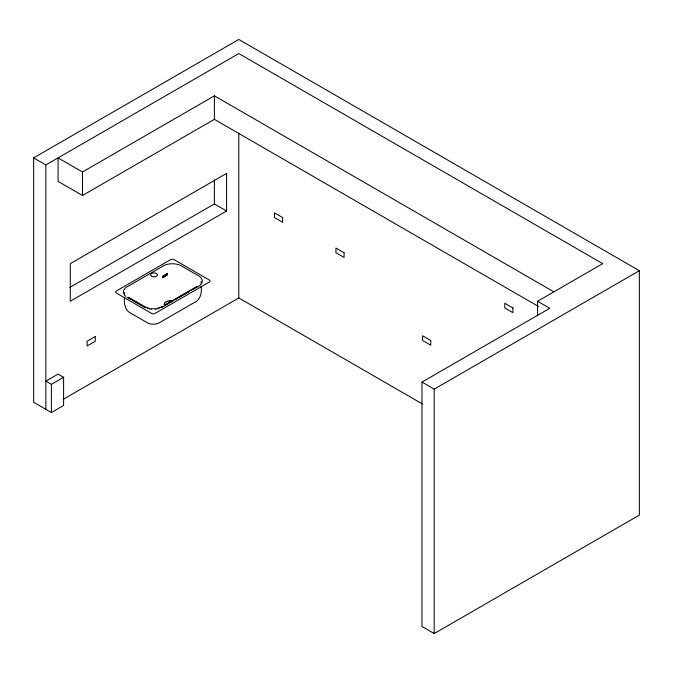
<?xml version="1.0" encoding="UTF-8"?>
<svg xmlns="http://www.w3.org/2000/svg" width="673" height="673" viewBox="0 0 673 673"><rect width="100%" height="100%" fill="white"/><g stroke="black" fill="none" stroke-linecap="round" stroke-linejoin="round"><path stroke-width="1.01" d="M164.077 304.802L164.372 303.599M164.321 303.733L165.121 302.572M165.036 302.749L166.239 301.74M63.599 377.292L51.392 384.342L45.865 381.154L58.071 374.104L63.599 377.292L63.599 405.499L51.392 412.549L33.65 402.303L33.65 157.886L238.806 39.446L639.35 270.697L639.35 515.114L434.194 633.554L421.979 626.504L421.979 382.087L549.799 308.293L537.584 301.243L537.584 315.931M33.65 157.886L45.865 164.935L238.806 53.546L602.714 263.648L537.584 301.243M538.392 306.417L214.384 119.348L82.493 195.49L58.071 181.39L58.071 157.886L82.493 171.994L214.384 95.844L553.871 291.846M69.891 287.379L214.384 203.953L226.591 211.002L226.591 173.398L70.286 263.648L70.286 301.252L226.591 211.002M127.357 284.629L116.328 290.997A2.515 1.455 0 0 0 116.328 293.049L151.543 313.382A2.515 1.455 0 0 0 155.101 313.382L209.345 282.063A2.515 1.455 0 0 0 209.345 280.01L174.13 259.677A2.515 1.455 0 0 0 170.572 259.677L128.207 284.141M164.498 305.239L196.314 286.875M165.314 305.046L197.105 286.698M165.196 305.5L163.909 306.249A13.233 7.639 0 0 1 162.563 307.132M166.105 304.978L168.83 303.405M170.648 302.354L173.373 300.781M175.19 299.729L177.916 298.156M179.733 297.113L181.542 296.061M183.359 295.01L186.084 293.436M187.902 292.393L189.719 291.342M192.444 289.769L195.17 288.195M63.153 399.375L238.806 297.962L422.577 404.061M421.979 382.087L434.194 389.137L639.35 270.697M160.418 307.561L161.873 306.863M162.681 306.678L157.087 308.528M166.164 301.891L167.728 301.083M168.225 303.607L168.704 303.397M159.316 308.057L157.44 308.503M167.636 301.243L171.194 300.545M169.352 300.831L171.194 300.688M155.404 308.781L151.24 308.781M149.566 308.528L143.972 306.678M147.799 308.108L144.779 306.863M129.367 297.861L143.458 305.996M128.577 297.685L142.617 305.794M130.453 299.149L128.694 298.131A13.233 7.639 0 0 1 127.155 297.357M132.202 300.166L141.86 305.735M434.194 389.137L434.194 633.554M238.806 133.271L238.806 297.962M214.384 95.844L214.384 119.348M214.384 179.927L214.384 203.953M201.126 281.507L201.126 283.476M201.126 286.42C202.018 292.536 200.52 300.141 194.118 302.648L160.855 321.854C156.498 325 150.155 325 145.797 321.854L131.555 313.635C125.153 311.128 123.664 303.523 124.555 297.407M124.555 292.494L124.555 294.463M82.493 171.994L82.493 195.49M51.392 384.342L51.392 412.549M45.865 164.935L45.865 409.352M157.347 308.941A13.233 7.639 0 0 1 155.362 309.21M151.29 309.21A13.233 7.639 0 0 1 149.297 308.941M144.089 307.132A13.233 7.639 0 0 1 142.743 306.249M196.987 287.144A13.233 7.639 0 0 0 196.987 274.929L182.938 266.819A13.233 7.639 0 0 0 161.772 266.819L128.694 285.916A13.233 7.639 0 0 0 125.851 296.448M162.799 276.931L164.792 275.72L162.816 276.855M162.799 276.267L164.818 275.106L162.816 276.199M162.799 277.587L164.792 276.376L162.799 277.587M165.238 275.518L167.241 274.306L165.238 275.518M165.238 274.862L167.241 273.65L165.238 274.862M165.238 276.174L167.241 274.963L165.238 276.174M95.272 336.517L87.137 341.211L87.137 345.914L95.272 341.211L95.272 336.517M512.919 307.965L504.775 303.262L504.775 307.965L512.919 312.667L512.919 307.965M344.063 252.737L335.928 248.034L335.928 252.737L344.063 257.439L344.063 252.737M282.618 217.556L274.483 212.853L274.483 217.556L282.618 222.258L282.618 217.556M430.754 340.504L422.61 335.802L422.61 340.504L430.754 345.199L430.754 340.504M151.593 276.275A3.458 1.994 0 0 0 157.373 275.383A3.458 1.994 0 0 0 153.141 272.944A3.458 1.994 0 0 0 151.593 276.275"/></g></svg>
